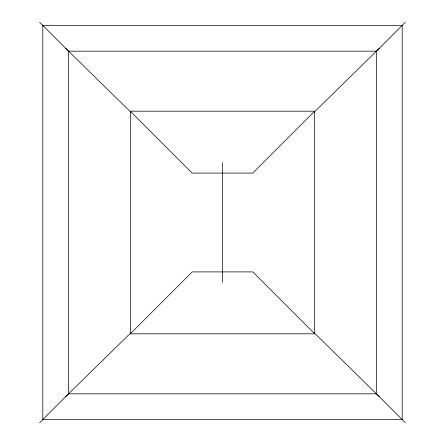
<?xml version="1.0" encoding="UTF-8"?>
<svg xmlns="http://www.w3.org/2000/svg" width="445" height="445" viewBox="0 0 445 445"><rect width="100%" height="100%" fill="white"/><g stroke="black" fill="none" stroke-linecap="round" stroke-linejoin="round"><path stroke-width="0.67" d="M314.682 111.183L252.76 173.099L192.24 173.099L130.318 111.183L314.682 111.183L314.682 333.817L130.318 333.817L130.318 111.183M376.064 51.548L405.362 22.25M39.638 422.75L68.936 393.452M130.318 333.817L192.24 271.901L252.76 271.901L314.682 333.817M314.237 112.129L379.285 48.383M65.715 396.617L130.763 332.871M65.715 48.383L130.763 112.129M314.237 332.871L379.285 396.617M39.638 22.25L68.936 51.548M376.064 393.452L405.362 422.75M222.5 162.653L222.5 282.347M402.197 25.415L42.803 25.415L42.803 419.585L402.197 419.585L402.197 25.415M376.437 51.175L68.563 51.175L68.563 393.825L376.437 393.825L376.437 51.175"/></g></svg>
